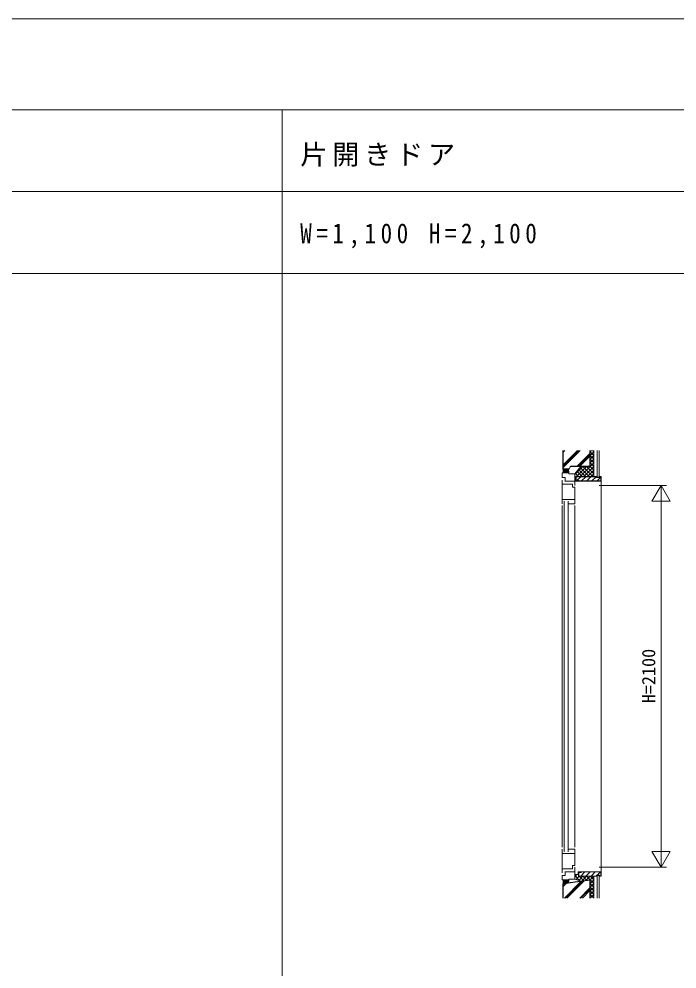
# Model space of a CAD drawing. Units: millimetres, scale not verified. Extents: x -14850 to 12650, y -10500 to 9500.
# Drawn here: x 5543 to 9162, y 4272 to 9500 of the extents above; entities that cross this region are included whole.
import ezdxf
from ezdxf.enums import TextEntityAlignment as Align

# ---------------------------------------------------------------- set-up
doc = ezdxf.new("R2010")
doc.units = ezdxf.units.MM
doc.header["$LTSCALE"] = 50
doc.layers.add('0-0_0', color=7, linetype='Continuous')
for name, color, linetype, lineweight in [('0-1_YKK_F1', 7, 'Continuous', 9), ('0-2_YKK_Z1', 7, 'Continuous', 9), ('0-4_YKK_C2', 5, 'Continuous', 9), ('0-5_YKK_N1', 2, 'Continuous', 9), ('0-8_YKK_C1', 4, 'Continuous', 9)]:
    doc.layers.add(name, color=color, linetype=linetype, lineweight=lineweight)
doc.styles.add('ＭＳ ゴシック', font='')
doc.styles.get('ＭＳ ゴシック').set_extended_font_data('MS Gothic')

msp = doc.modelspace()

# ---------------------------------------------------------------- linework, layer by layer
at = {"layer": '0-1_YKK_F1'}
for p, q in [((-14850, 9500), (12650, 9500)), ((-14850, 9000), (12450, 9000)), ((6990, -10500), (6990, 9000)), ((-14850, 8550), (12450, 8550)), ((-14850, 8100), (12450, 8100))]:
    msp.add_line(p, q, dxfattribs=at)
at = {"layer": '0-2_YKK_Z1'}
for p, q in [((8535, 7022.5), (8535, 7125.51)), ((8629.99, 7125.51), (8536.5, 7032.02)), ((8545.14, 7125.51), (8536.5, 7116.87)), ((8620.1, 7125.51), (8536.5, 7041.91)), ((8615.85, 7125.51), (8536.5, 7046.16)), ((8536.5, 7125.51), (8536.5, 7024)), ((8683.5, 7039), (8683.5, 7125.51)), ((8685, 7037.5), (8685, 7125.51)), ((8685, 7037.5), (8685, 7125.51)), ((8685, 7117.5), (8693.01, 7125.51)), ((8705, 7097.5), (8685, 7117.5)), ((8685, 7097.5), (8705, 7117.5)), ((8705, 7117.5), (8696.99, 7125.51)), ((8705, 6982.5), (8705, 7125.51)), ((8683.5, 7108.31), (8614.2, 7039)), ((8683.5, 7104.06), (8618.44, 7039)), ((8683.5, 7094.16), (8628.34, 7039)), ((8705, 7077.5), (8685, 7097.5)), ((8685, 7077.5), (8705, 7097.5)), ((8705, 7057.5), (8685, 7077.5)), ((8685, 7057.5), (8705, 7077.5)), ((8685, 7037.5), (8705, 7057.5)), ((8705, 7037.5), (8685, 7057.5)), ((8535, 7022.5), (8570, 7022.5)), ((8536.5, 7024), (8569.07, 7024)), ((8545, 7021), (8545, 7004)), ((8546.5, 7022.5), (8548.5, 7022.5)), ((8550, 7021), (8550, 7004)), ((8560, 7021), (8560, 7004)), ((8561.5, 7022.5), (8563.5, 7022.5)), ((8565, 7021), (8565, 7004)), ((8569.07, 7024), (8576.57, 7039)), ((8570, 7022.5), (8577.5, 7037.5)), ((8683.5, 7039), (8576.57, 7039)), ((8577.5, 7037.5), (8685, 7037.5)), ((8600, 6997.5), (8634, 7037.5)), ((8602, 6994.5), (8645, 7037.5)), ((8610, 6982.5), (8665, 7037.5)), ((8640, 6982.5), (8611.49, 7011.01)), ((8660, 6982.5), (8620.68, 7021.82)), ((8680, 6982.5), (8629.87, 7032.64)), ((8630, 6982.5), (8685, 7037.5)), ((8700, 6982.5), (8645, 7037.5)), ((8650, 6982.5), (8705, 7037.5)), ((8705, 6997.5), (8665, 7037.5)), ((8670, 6982.5), (8705, 7017.5)), ((8705, 7017.5), (8685, 7037.5)), ((8546.5, 7002.5), (8548.5, 7002.5)), ((8561.5, 7002.5), (8563.5, 7002.5)), ((8620, 6982.5), (8602.3, 7000.2)), ((8606, 6960.5), (8620, 6960.5)), ((8607, 6981.5), (8607, 6961.5)), ((8607, 6981.5), (8719, 6981.5)), ((8621, 6961.5), (8607, 6961.5)), ((8612.8, 6961.5), (8632.8, 6981.5)), ((8620, 6957.5), (8620, 6960.5)), ((8620, 6957.5), (8745, 6957.5)), ((8621, 6961.5), (8621, 6958.5)), ((8744, 6958.5), (8621, 6958.5)), ((8638.08, 6958.5), (8661.08, 6981.5)), ((8666.36, 6958.5), (8689.36, 6981.5)), ((8690, 6982.5), (8705, 6997.5)), ((8694.65, 6958.5), (8717.65, 6981.5)), ((8719, 6976.5), (8719, 6981.5)), ((8736, 6976.5), (8719, 6976.5)), ((8720, 6977.5), (8720, 6982.5)), ((8735, 6977.5), (8720, 6977.5)), ((8722.93, 6958.5), (8744, 6979.57)), ((8735, 6977.5), (8735, 6982.5)), ((8735, 6982.5), (8745, 6982.5)), ((8736, 6981.5), (8744, 6981.5)), ((8736, 6976.5), (8736, 6981.5)), ((8744, 6981.5), (8744, 6958.5)), ((8745, 6957.5), (8745, 6982.5)), ((8745, 4807.5), (8745, 6957.5)), ((8535, 4742.5), (8685, 4762.5)), ((8536.5, 4741.19), (8683.5, 4760.79)), ((8545, 4761), (8545, 4745.55)), ((8546.5, 4762.5), (8548.5, 4762.5)), ((8550, 4761), (8550, 4745.81)), ((8560, 4761), (8560, 4747.55)), ((8561.5, 4762.5), (8563.5, 4762.5)), ((8565, 4761), (8565, 4747.81)), ((8600, 4767.5), (8633.79, 4755.67)), ((8610.36, 4787.87), (8602, 4779.5)), ((8603, 4784.5), (8630.78, 4756.72)), ((8625, 4782.5), (8607.41, 4764.91)), ((8621, 4804.5), (8635, 4804.5)), ((8622, 4800.71), (8624.8, 4803.5)), ((8636, 4803.5), (8622, 4803.5)), ((8622, 4783.5), (8622, 4803.5)), ((8622, 4783.5), (8719, 4783.5)), ((8645, 4782.5), (8622.22, 4759.72)), ((8625, 4782.5), (8649.71, 4757.79)), ((8633.08, 4783.5), (8656.08, 4806.5)), ((8635, 4807.5), (8745, 4807.5)), ((8635, 4807.5), (8635, 4804.5)), ((8636, 4803.5), (8636, 4806.5)), ((8744, 4806.5), (8636, 4806.5)), ((8665, 4782.5), (8638.85, 4756.35)), ((8645, 4782.5), (8667.35, 4760.15)), ((8661.36, 4783.5), (8684.36, 4806.5)), ((8685, 4782.5), (8661.92, 4759.42)), ((8665, 4782.5), (8685, 4762.5)), ((8683.5, 4662.77), (8683.5, 4760.79)), ((8685, 4782.5), (8705, 4762.5)), ((8705, 4782.5), (8685, 4762.5)), ((8685, 4762.5), (8685, 4662.77)), ((8705, 4762.5), (8685, 4742.5)), ((8685, 4762.5), (8705, 4742.5)), ((8685, 4762.5), (8685, 4662.77)), ((8689.65, 4783.5), (8712.65, 4806.5)), ((8705, 4782.5), (8705, 4762.5)), ((8705, 4762.5), (8705, 4662.77)), ((8736, 4788.5), (8719, 4788.5)), ((8719, 4788.5), (8719, 4783.5)), ((8735, 4787.5), (8720, 4787.5)), ((8720, 4787.5), (8720, 4782.5)), ((8722.5, 4787.5), (8722.5, 4662.77)), ((8735, 4787.5), (8722.5, 4787.5)), ((8722.93, 4788.5), (8740.93, 4806.5)), ((8735, 4662.77), (8735, 4787.5)), ((8735, 4787.5), (8735, 4782.5)), ((8735, 4782.5), (8745, 4782.5)), ((8736, 4788.5), (8736, 4783.5)), ((8736, 4783.5), (8744, 4783.5)), ((8744, 4783.5), (8744, 4806.5)), ((8745, 4807.5), (8745, 4782.5)), ((8535, 4662.77), (8535, 4742.5)), ((8552.77, 4743.36), (8536.5, 4727.09)), ((8541.35, 4741.83), (8536.5, 4736.99)), ((8536.5, 4741.19), (8536.5, 4662.77)), ((8634.36, 4754.23), (8542.9, 4662.77)), ((8546.7, 4744.06), (8548.7, 4744.33)), ((8639.25, 4754.89), (8547.14, 4662.77)), ((8650.68, 4756.41), (8557.04, 4662.77)), ((8561.7, 4746.06), (8563.7, 4746.33)), ((8683.5, 4718.52), (8627.75, 4662.77)), ((8683.5, 4714.28), (8631.99, 4662.77)), ((8685, 4742.5), (8705, 4722.5)), ((8705, 4742.5), (8685, 4722.5)), ((8685, 4722.5), (8705, 4702.5)), ((8705, 4722.5), (8685, 4702.5)), ((8683.5, 4704.38), (8641.89, 4662.77)), ((8685, 4702.5), (8705, 4682.5)), ((8705, 4702.5), (8685, 4682.5)), ((8685, 4682.5), (8703.73, 4663.77)), ((8705, 4682.5), (8686.27, 4663.77))]:
    msp.add_line(p, q, dxfattribs=at)
for points in [[(8735, 7125.51), (8735, 6977.5), (8722.5, 6977.5), (8722.5, 7125.51)], [(8734.5, 7125.51), (8734.5, 6978), (8723, 6978), (8723, 7125.51)], [(8606, 6960.5), (8606, 6982.5), (8720, 6982.5)], [(8621, 4804.5), (8621, 4782.5), (8720, 4782.5)], [(8734.5, 4662.77), (8734.5, 4787), (8723, 4787), (8723, 4662.77)]]:
    msp.add_lwpolyline(points, dxfattribs=at)
for centre, start, end in [((8546.5, 7021), 90, 180), ((8548.5, 7021), 0, 90), ((8561.5, 7021), 90, 180), ((8563.5, 7021), 0, 90), ((8546.5, 7004), 180, 270), ((8548.5, 7004), 270, 0), ((8561.5, 7004), 180, 270), ((8563.5, 7004), 270, 0), ((8546.5, 4761), 90, 180), ((8548.5, 4761), 0, 90), ((8561.5, 4761), 90, 180), ((8563.5, 4761), 0, 90), ((8546.5, 4745.55), 180, 277.59457), ((8548.5, 4745.81), 277.59457, 0), ((8561.5, 4747.55), 180, 277.59457), ((8563.5, 4747.81), 277.59457, 0)]:
    msp.add_arc(centre, 1.5, start, end, dxfattribs=at)
at = {"layer": '0-4_YKK_C2'}
for p, q in [((8536.72, 7022.5), (8535.86, 7021.64)), ((8542.37, 7022.5), (8536, 7016.13)), ((8545, 7019.47), (8536, 7010.47)), ((8545, 7013.82), (8536, 7004.81)), ((8545, 7008.16), (8539.34, 7002.5)), ((8545, 7022.5), (8545, 7002.5)), ((8550, 7022.5), (8550, 7002.5)), ((8557.37, 7022.5), (8550, 7015.13)), ((8551.72, 7022.5), (8550, 7020.78)), ((8560, 7019.47), (8550, 7009.47)), ((8560, 7013.82), (8550, 7003.82)), ((8560, 7008.16), (8554.34, 7002.5)), ((8560, 7022.5), (8560, 7002.5)), ((8535, 7002.5), (8536, 7003.5)), ((8600, 6957.5), (8600, 6997.5)), ((8620, 6957.5), (8600, 6957.5)), ((8620, 6960.5), (8620, 6957.5)), ((8635, 4809.5), (8635, 4804.5)), ((8536.72, 4762.5), (8535.86, 4761.64)), ((8542.37, 4762.5), (8536, 4756.13)), ((8545, 4759.47), (8536, 4750.47)), ((8545, 4762.5), (8545, 4743.83)), ((8550, 4762.5), (8550, 4744.5)), ((8557.37, 4762.5), (8550, 4755.13)), ((8551.72, 4762.5), (8550, 4760.78)), ((8560, 4759.47), (8550, 4749.47)), ((8560, 4762.5), (8560, 4745.83)), ((8602.14, 4792), (8600, 4789.85)), ((8600, 4786), (8605, 4786)), ((8600, 4767.5), (8600, 4786)), ((8605, 4789.2), (8601.8, 4786)), ((8605, 4792.5), (8618.5, 4792.5)), ((8605, 4786), (8605, 4792.5)), ((8618.5, 4807.5), (8618.5, 4792.5)), ((8635, 4807.5), (8618.5, 4807.5)), ((8535, 4742.5), (8536, 4743.5)), ((8545, 4753.81), (8536, 4744.81)), ((8545, 4748.16), (8540.01, 4743.17)), ((8560, 4753.81), (8550.79, 4744.61)), ((8560, 4748.16), (8557.32, 4745.48))]:
    msp.add_line(p, q, dxfattribs=at)
for points in [[(8535, 7022.5), (8536, 7021.5), (8536, 7003.5)], [(8535, 4762.5), (8536, 4761.5), (8536, 4743.5)]]:
    msp.add_lwpolyline(points, dxfattribs=at)
msp.add_lwpolyline([(8605, 4792.5), (8605, 4786), (8600, 4786), (8600, 4792.5), (8600.5, 4792), (8604.5, 4792)], close=True, dxfattribs=at)
at = {"layer": '0-5_YKK_N1'}
for p, q in [((8735, 6932.5), (9105, 6932.5)), ((9075, 6932.5), (9075, 6832.5)), ((9075, 4833.5), (9075, 6931.5)), ((9025, 6845.9), (9125, 6845.9)), ((9025, 4919.1), (9075, 4832.5)), ((9125, 4919.1), (9025, 4919.1)), ((9075, 4832.5), (9075, 4932.5)), ((9075, 4832.5), (9125, 4919.1)), ((8735, 4832.5), (9105, 4832.5))]:
    msp.add_line(p, q, dxfattribs=at)
msp.add_lwpolyline([(9125, 6845.9), (9075, 6932.5), (9025, 6845.9)], dxfattribs=at)
at = {"layer": '0-8_YKK_C1'}
for p, q in [((8567.3, 7011.5), (8567.3, 6997.5)), ((8530, 7002.5), (8530, 6977.5)), ((8567.3, 7002.5), (8530, 7002.5)), ((8530, 6977.5), (8547.5, 6977.5)), ((8530, 6962.5), (8530, 6832.5)), ((8547.5, 6955.5), (8547.5, 6977.5)), ((8547.5, 6957.5), (8600, 6957.5)), ((8567.3, 6997.5), (8600, 6997.5)), ((8600, 6997.5), (8600, 6932.5)), ((8588.5, 6940.5), (8530, 6940.5)), ((8588.5, 6923.5), (8588.5, 6940.5)), ((8600, 6923.5), (8588.5, 6923.5)), ((8600, 6832.5), (8600, 6923.5)), ((8600, 6856.5), (8530, 6856.5)), ((8530, 6822.5), (8530, 4942.5)), ((8541, 6847.5), (8541, 4917.5)), ((8563, 6847.5), (8563, 4917.5)), ((8600, 6832.5), (8566, 6832.5)), ((8600, 6822.5), (8600, 4942.5)), ((8530, 4802.5), (8530, 4932.5)), ((8600, 4932.5), (8566, 4932.5)), ((8600, 4932.5), (8600, 4841.5)), ((8600, 4908.5), (8530, 4908.5)), ((8588.5, 4824.5), (8530, 4824.5)), ((8547.5, 4809.5), (8547.5, 4787.5)), ((8588.5, 4841.5), (8588.5, 4824.5)), ((8600, 4841.5), (8588.5, 4841.5)), ((8600, 4767.5), (8600, 4832.5)), ((8530, 4787.5), (8547.5, 4787.5)), ((8530, 4762.5), (8530, 4787.5)), ((8567.3, 4762.5), (8530, 4762.5)), ((8547.5, 4807.5), (8600, 4807.5)), ((8567.3, 4767.5), (8600, 4767.5)), ((8567.3, 4753.5), (8567.3, 4767.5))]:
    msp.add_line(p, q, dxfattribs=at)

# ---------------------------------------------------------------- texts
at = {"layer": '0-0_0', "char_height": 110, "attachment_point": 7, "style": 'ＭＳ ゴシック'}
for s, insert in [('\\T1.17;片開きドア', (7090, 8687.5)), ('\\T1.39;\\W0.85;W=1,100\\~H=2,100', (7090, 8237.5))]:
    msp.add_mtext(s, dxfattribs=dict(at, insert=insert))
at = {"layer": '0-5_YKK_N1', "color": 4, "style": 'ＭＳ ゴシック'}
msp.add_text('H=2100', height=73.31, rotation=90, dxfattribs=at).set_placement((9065, 5735.07), align=Align.BOTTOM_LEFT)

doc.saveas('drawing.dxf')
